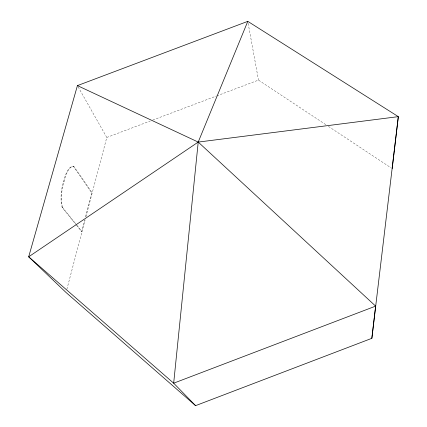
<?xml version="1.0" encoding="UTF-8"?>
<svg xmlns="http://www.w3.org/2000/svg" width="427" height="427" viewBox="0 0 427 427"><rect width="100%" height="100%" fill="white"/><g stroke="black" fill="none" stroke-linecap="round" stroke-linejoin="round"><path stroke-width="0.32" stroke-dasharray="2.13 1.6" d="M77.052 225.456L82.021 231.631L81.621 231.578L84.679 219.969M85.523 216.745L91.805 192.881L73.439 166.365A21.259 7.851 -82.8 0 0 63.73 181.144A21.307 7.883 -82.7 0 0 62.139 207.389L75.819 224.372M66.874 289.266L85.133 219.793M85.923 216.799L106.782 137.457L78.077 86.761M106.782 137.457L150.304 121.001M152.791 120.062L216.211 96.086M216.831 95.851L258.49 80.105L326.164 124.903M73.439 166.365L73.86 166.413L92.2 192.929L91.805 192.881M63.73 181.144L64.157 181.197A21.259 7.841 -82.8 0 1 73.86 166.413M62.139 207.389L62.566 207.442L76.641 224.944M328.379 126.371L391.063 167.864M76.236 224.89L81.621 231.578M248.146 23.309L258.49 80.105M62.566 207.442A21.313 7.873 -82.7 0 1 64.157 181.197"/><path stroke-width="0.64" d="M371.853 338.317L375.637 306.127L198.219 142.079L77.426 85.608L28.678 256.814L66.025 292.479L195.582 405.65L371.853 338.317L398.322 116.646L247.788 21.35L77.426 85.608M392.173 168.596L398.322 116.646L198.219 142.079L28.678 256.814L173.672 383.19L195.582 405.65M247.788 21.35L198.219 142.079L173.672 383.19L375.637 306.127"/></g></svg>
